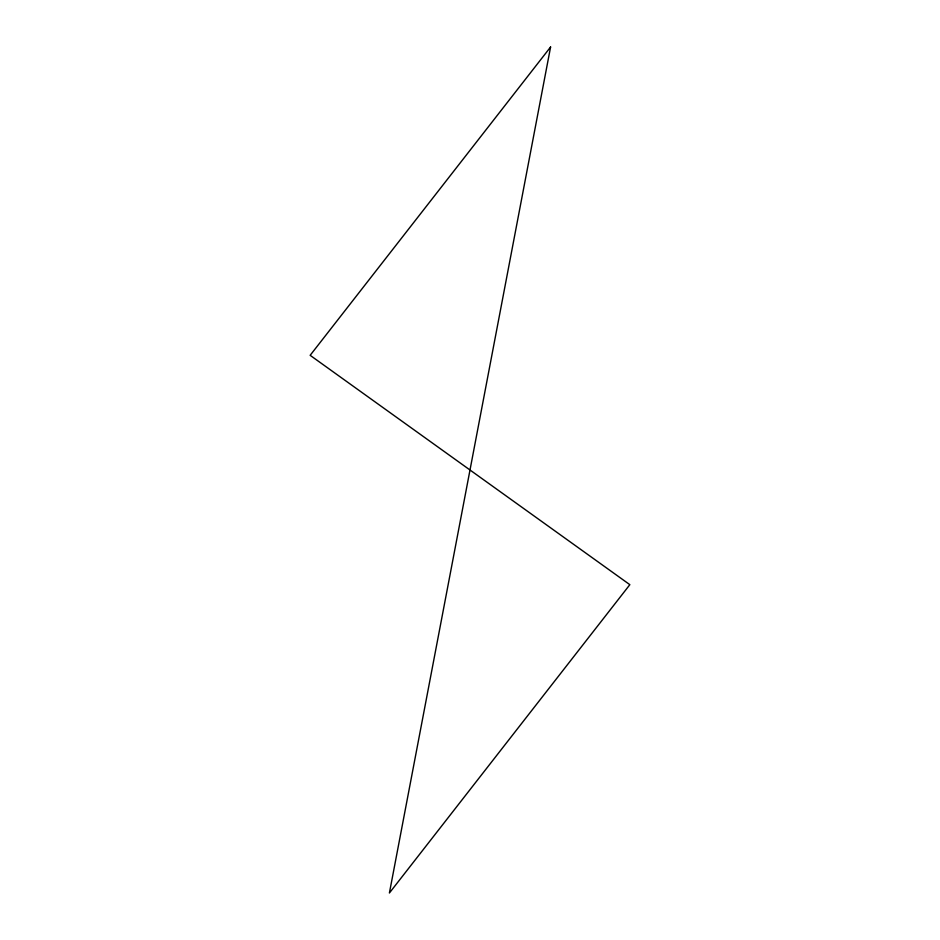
<?xml version="1.0" encoding="UTF-8"?>
<svg xmlns="http://www.w3.org/2000/svg" width="940" height="940" viewBox="0 0 940 940"><rect width="100%" height="100%" fill="white"/><g stroke="black" fill="none" stroke-linecap="round" stroke-linejoin="round"><path stroke-width="1.41" d="M550.593 47L389.407 893L629.847 584.68L310.153 355.32L550.593 47"/></g></svg>
